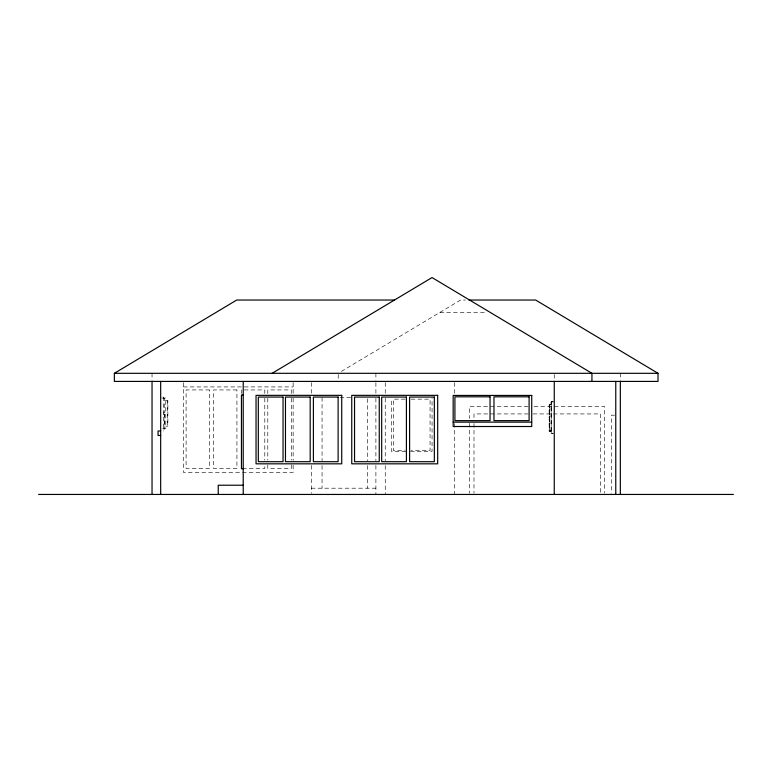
<?xml version="1.0" encoding="UTF-8"?>
<svg xmlns="http://www.w3.org/2000/svg" width="772" height="772" viewBox="0 0 772 772"><rect width="100%" height="100%" fill="white"/><g stroke="black" fill="none" stroke-linecap="round" stroke-linejoin="round"><path stroke-width="0.58" stroke-dasharray="3.86 2.9" d="M341.301 371.457L460.575 300.038L465.342 300.038M439.924 312.399L486.64 312.399M183.446 386.926L293.138 386.926M340.008 397.57L350.777 397.57M161.695 397.995L165.777 397.995L165.777 428.412L161.695 428.412M163.355 398.429L164.725 398.429L164.725 412.885L163.355 412.885M405.155 399.153L393.305 399.153L393.305 450.501L405.155 450.501M411.09 399.153L430.062 399.153L430.062 450.501L411.09 450.501M165.777 400.697L167.871 400.697L167.871 426.144L165.777 426.144M553.312 401.662L551.44 401.662L551.44 433.256L553.312 433.256M553.225 401.884L551.044 401.884L551.044 433.478L553.225 433.478M551.44 404.306L549.346 404.306L549.346 430.921L551.44 430.921M551.044 404.74L549.153 404.74L549.153 431.355L551.044 431.355M528.106 406.468L469.501 406.468L469.501 418.52M534.079 406.468L604.64 406.468L604.64 493.24M528.231 413.927L473.989 413.927L473.989 418.733M533.056 413.927L600.558 413.927L600.558 493.25M163.355 414.516L164.725 414.516L164.725 428.971L163.355 428.971M614.686 415.172L611.443 415.172L611.443 493.25M549.481 430.988L551.179 430.988M405.734 451.408L391.375 451.408L391.375 398.169M410.521 451.408L432.059 451.408L432.059 398.169M242.485 468.498L264.796 468.498L264.796 464.927M311.309 488.193L375.896 488.193M620.341 373.31L620.341 380.258M554.257 374.468L554.257 380.258M551.179 401.884L551.179 433.478M549.674 404.306L549.674 430.988M549.481 404.364L549.481 431.355M473.989 423.538L473.989 493.25M469.501 423.345L469.501 493.24M454.718 382.623L454.718 393.44M454.718 423.5L454.718 494.447M385.247 382.623L385.247 393.44M385.247 398.255L385.247 460.778M385.247 465.593L385.247 494.447M375.896 373.31L375.896 380.258M375.896 382.613L375.896 393.44M375.896 398.217L375.896 460.778M375.896 465.4L375.896 494.447M367.52 398.767L367.52 460.768M367.52 465.545L367.52 488.193M338.223 374.468L338.223 380.258M322.059 397.57L322.059 460.768M322.059 465.545L322.059 488.193M311.309 382.613L311.309 393.44M311.309 465.4L311.309 493.404M293.138 382.613L293.138 394.154M293.138 398.178L293.138 460.43M293.138 465.178L293.138 472.406L183.446 472.406L183.446 382.613M291.285 393.508L291.285 389.937L267.797 389.937L267.797 393.508M291.285 398.265L291.285 460.16M291.285 464.927L291.285 468.498L267.797 468.498L267.797 464.927M267.797 398.265L267.797 460.16M264.796 393.508L264.796 389.937L241.308 389.937L241.308 393.508M264.796 398.265L264.796 460.16M167.283 400.697L167.283 426.144M164.532 414.516L164.532 428.971M163.355 396.904L163.355 430.979M152.036 373.31L152.036 380.258M209.588 389.937L186.1 389.937L186.1 468.498L209.588 468.498L209.588 389.937M236.927 389.937L213.448 389.937L213.448 468.498L236.927 468.498L236.927 389.937"/><path stroke-width="1.16" d="M468.922 300.038L535.662 300.038L658.014 373.31L658.014 381.416L114.362 381.416L114.362 373.31L236.715 300.038L394.482 300.038M272.13 373.31L432.03 277.553L591.931 373.31L591.931 381.416M114.362 373.31L658.014 373.31M243.219 394.994L241.453 394.994L241.453 468.72L243.219 468.72M453.164 422.139L531.725 422.139M160.672 430.979L158.057 430.979L158.057 435.495L160.672 435.495M243.219 485.221L218.235 485.221L218.235 494.447M38.6 494.447L733.4 494.447M620.341 381.416L620.341 494.447M615.766 381.416L615.766 494.447M554.257 381.416L554.257 494.447M243.219 381.416L243.219 494.447M160.672 381.416L160.672 494.447M152.036 381.416L152.036 494.447M341.726 395.351L256.043 395.351L256.043 463.827L341.726 463.827L341.726 395.351M437.685 395.351L351.743 395.351L351.743 463.827L437.685 463.827L437.685 395.351M531.725 395.438L453.164 395.438L453.164 426.511L531.725 426.511L531.725 395.438M490.046 396.827L454.92 396.827L454.92 420.634L490.046 420.634L490.046 396.827M529.1 396.827L493.974 396.827L493.974 420.634L529.1 420.634L529.1 396.827M283.044 397.059L258.321 397.059L258.321 461.695L283.044 461.695L283.044 397.059M310.19 397.059L285.466 397.059L285.466 461.695L310.19 461.695L310.19 397.059M338.117 397.059L313.393 397.059L313.393 461.695L338.117 461.695L338.117 397.059M379.264 397.059L354.541 397.059L354.541 461.695L379.264 461.695L379.264 397.059M406.41 397.059L381.686 397.059L381.686 461.695L406.41 461.695L406.41 397.059M434.337 397.059L409.614 397.059L409.614 461.695L434.337 461.695L434.337 397.059"/></g></svg>
